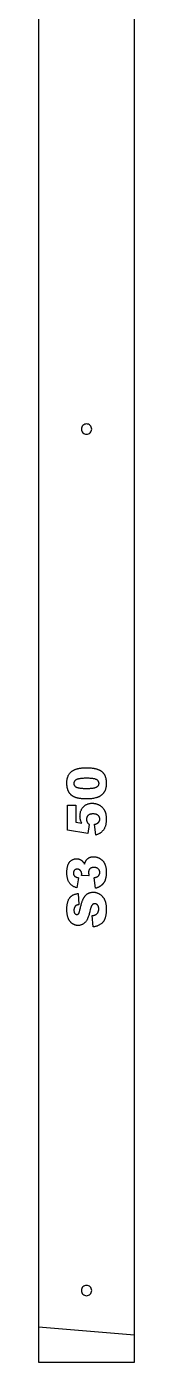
# Model space of a CAD drawing. Extents: x 0 to 3.5, y 0 to 97.
# Drawn here: x 0 to 3.5, y 0 to 48.5 of the extents above; entities that cross this region are included whole.
import ezdxf

# ---------------------------------------------------------------- set-up
doc = ezdxf.new("R2010")
doc.units = 0
doc.layers.add('T3_PROFILE_INSIDE_2', color=18, linetype='CONTINUOUS')
doc.layers.add('T9_COUNTERSINK_0_6', color=18, linetype='CONTINUOUS')

msp = doc.modelspace()

# ---------------------------------------------------------------- linework, layer by layer
at = {"layer": 'T3_PROFILE_INSIDE_2'}
msp.add_lwpolyline([(0, 0), (3.5, 0), (3.5, 97), (0, 97)], close=True, dxfattribs=at)
at = {"layer": 'T9_COUNTERSINK_0_6'}
for points in [[(1.564, 33.888, 0.414214), (1.752, 33.701, 0.414214), (1.939, 33.888, 0.414214), (1.752, 34.076, 0.414214)], [(1.564, 2.607, 0.414214), (1.752, 2.419, 0.414214), (1.939, 2.607, 0.414214), (1.752, 2.794, 0.414214)]]:
    msp.add_lwpolyline(points, format="xyb", close=True, dxfattribs=at)
for points in [[(1.746, 20.457), (1.698, 20.457), (1.651, 20.459), (1.628, 20.46), (1.606, 20.462), (1.584, 20.463), (1.563, 20.465), (1.542, 20.468), (1.522, 20.47), (1.502, 20.473), (1.483, 20.477), (1.464, 20.48), (1.445, 20.484), (1.427, 20.488), (1.41, 20.492), (1.393, 20.497), (1.376, 20.502), (1.36, 20.507), (1.344, 20.512), (1.329, 20.518), (1.314, 20.524), (1.3, 20.53), (1.286, 20.537), (1.273, 20.544), (1.26, 20.551), (1.248, 20.558), (1.236, 20.566), (1.224, 20.574), (1.213, 20.582), (1.203, 20.59), (1.192, 20.599), (1.183, 20.608), (1.173, 20.617), (1.164, 20.627), (1.155, 20.637), (1.147, 20.647), (1.139, 20.658), (1.131, 20.669), (1.123, 20.68), (1.116, 20.691), (1.109, 20.703), (1.102, 20.715), (1.096, 20.727), (1.09, 20.739), (1.084, 20.752), (1.079, 20.765), (1.074, 20.779), (1.069, 20.793), (1.065, 20.807), (1.06, 20.821), (1.057, 20.835), (1.053, 20.85), (1.05, 20.865), (1.047, 20.881), (1.044, 20.897), (1.042, 20.913), (1.04, 20.929), (1.038, 20.946), (1.037, 20.963), (1.036, 20.98), (1.035, 20.997), (1.034, 21.015), (1.034, 21.033), (1.035, 21.067), (1.036, 21.1), (1.038, 21.116), (1.039, 21.131), (1.041, 21.146), (1.043, 21.161), (1.045, 21.175), (1.048, 21.189), (1.051, 21.202), (1.054, 21.215), (1.057, 21.228), (1.061, 21.24), (1.065, 21.252), (1.069, 21.263), (1.078, 21.285), (1.087, 21.306), (1.098, 21.326), (1.109, 21.345), (1.12, 21.363), (1.132, 21.379), (1.145, 21.395), (1.159, 21.41), (1.173, 21.424), (1.187, 21.437), (1.201, 21.449), (1.216, 21.461), (1.23, 21.471), (1.245, 21.482), (1.26, 21.491), (1.275, 21.499), (1.291, 21.507), (1.307, 21.515), (1.324, 21.522), (1.341, 21.529), (1.36, 21.535), (1.378, 21.541), (1.398, 21.547), (1.418, 21.552), (1.437, 21.557), (1.457, 21.561), (1.476, 21.565), (1.496, 21.569), (1.516, 21.572), (1.536, 21.576), (1.556, 21.578), (1.576, 21.581), (1.597, 21.583), (1.617, 21.585), (1.637, 21.587), (1.658, 21.588), (1.679, 21.589), (1.7, 21.59), (1.72, 21.591), (1.741, 21.591), (1.788, 21.59), (1.833, 21.589), (1.876, 21.586), (1.918, 21.583), (1.958, 21.578), (1.977, 21.576), (1.996, 21.573), (2.015, 21.57), (2.033, 21.566), (2.051, 21.563), (2.069, 21.559), (2.086, 21.555), (2.102, 21.55), (2.119, 21.546), (2.135, 21.541), (2.15, 21.536), (2.165, 21.53), (2.18, 21.525), (2.194, 21.519), (2.208, 21.513), (2.222, 21.506), (2.235, 21.5), (2.247, 21.493), (2.26, 21.486), (2.272, 21.478), (2.283, 21.471), (2.294, 21.463), (2.305, 21.455), (2.316, 21.446), (2.326, 21.437), (2.335, 21.428), (2.345, 21.418), (2.354, 21.409), (2.363, 21.398), (2.371, 21.387), (2.379, 21.376), (2.387, 21.365), (2.394, 21.353), (2.401, 21.341), (2.408, 21.329), (2.414, 21.316), (2.42, 21.303), (2.426, 21.289), (2.431, 21.275), (2.436, 21.261), (2.441, 21.246), (2.445, 21.231), (2.449, 21.216), (2.452, 21.2), (2.456, 21.184), (2.459, 21.167), (2.461, 21.151), (2.463, 21.133), (2.465, 21.116), (2.467, 21.098), (2.468, 21.08), (2.469, 21.061), (2.469, 21.042), (2.47, 21.023), (2.469, 21.001), (2.469, 20.98), (2.468, 20.959), (2.466, 20.939), (2.464, 20.92), (2.462, 20.901), (2.459, 20.882), (2.456, 20.864), (2.452, 20.847), (2.448, 20.83), (2.443, 20.814), (2.438, 20.798), (2.433, 20.782), (2.427, 20.768), (2.42, 20.753), (2.414, 20.74), (2.406, 20.726), (2.399, 20.713), (2.391, 20.701), (2.382, 20.688), (2.374, 20.676), (2.364, 20.664), (2.355, 20.653), (2.345, 20.641), (2.334, 20.631), (2.324, 20.62), (2.312, 20.61), (2.301, 20.6), (2.289, 20.59), (2.276, 20.58), (2.263, 20.571), (2.25, 20.563), (2.24, 20.556), (2.23, 20.55), (2.219, 20.545), (2.208, 20.539), (2.196, 20.533), (2.184, 20.528), (2.172, 20.523), (2.159, 20.518), (2.146, 20.513), (2.132, 20.509), (2.103, 20.5), (2.073, 20.492), (2.04, 20.485), (2.006, 20.478), (1.972, 20.472), (1.936, 20.467), (1.9, 20.464), (1.863, 20.46), (1.825, 20.458), (1.786, 20.457)], [(1.747, 20.839), (1.78, 20.839), (1.811, 20.84), (1.841, 20.841), (1.869, 20.842), (1.896, 20.844), (1.922, 20.846), (1.947, 20.848), (1.97, 20.851), (1.992, 20.854), (2.013, 20.857), (2.032, 20.861), (2.05, 20.865), (2.067, 20.87), (2.082, 20.875), (2.097, 20.88), (2.109, 20.886), (2.121, 20.892), (2.132, 20.898), (2.142, 20.905), (2.152, 20.912), (2.16, 20.919), (2.168, 20.927), (2.176, 20.935), (2.182, 20.943), (2.188, 20.952), (2.193, 20.961), (2.197, 20.97), (2.2, 20.98), (2.203, 20.99), (2.205, 21), (2.206, 21.011), (2.206, 21.022), (2.206, 21.029), (2.206, 21.036), (2.205, 21.043), (2.204, 21.05), (2.202, 21.057), (2.201, 21.064), (2.198, 21.07), (2.196, 21.077), (2.193, 21.083), (2.19, 21.089), (2.187, 21.095), (2.183, 21.101), (2.179, 21.107), (2.175, 21.113), (2.17, 21.118), (2.165, 21.124), (2.16, 21.129), (2.154, 21.134), (2.148, 21.139), (2.142, 21.144), (2.135, 21.148), (2.128, 21.153), (2.12, 21.157), (2.112, 21.161), (2.104, 21.165), (2.095, 21.169), (2.076, 21.175), (2.056, 21.182), (2.035, 21.187), (2.023, 21.189), (2.011, 21.192), (1.984, 21.196), (1.954, 21.199), (1.921, 21.202), (1.885, 21.204), (1.846, 21.206), (1.803, 21.207), (1.758, 21.207), (1.724, 21.207), (1.691, 21.207), (1.66, 21.206), (1.631, 21.204), (1.603, 21.203), (1.576, 21.201), (1.55, 21.198), (1.526, 21.196), (1.504, 21.192), (1.483, 21.189), (1.463, 21.185), (1.445, 21.181), (1.428, 21.176), (1.413, 21.171), (1.399, 21.166), (1.386, 21.16), (1.374, 21.154), (1.364, 21.148), (1.354, 21.141), (1.344, 21.134), (1.336, 21.127), (1.328, 21.119), (1.321, 21.11), (1.315, 21.102), (1.309, 21.093), (1.304, 21.084), (1.3, 21.074), (1.297, 21.064), (1.294, 21.053), (1.292, 21.043), (1.291, 21.031), (1.291, 21.02), (1.291, 21.008), (1.292, 20.997), (1.294, 20.986), (1.297, 20.975), (1.3, 20.965), (1.304, 20.956), (1.309, 20.946), (1.315, 20.938), (1.322, 20.929), (1.329, 20.921), (1.337, 20.913), (1.345, 20.906), (1.355, 20.899), (1.365, 20.893), (1.376, 20.887), (1.388, 20.882), (1.401, 20.876), (1.415, 20.872), (1.43, 20.867), (1.447, 20.863), (1.465, 20.859), (1.484, 20.856), (1.504, 20.853), (1.526, 20.85), (1.549, 20.847), (1.574, 20.845), (1.599, 20.843), (1.626, 20.842), (1.655, 20.841), (1.684, 20.84), (1.715, 20.839)], [(1.058, 19.32), (1.058, 20.235), (1.366, 20.235), (1.366, 19.615), (1.574, 19.582), (1.567, 19.598), (1.56, 19.614), (1.553, 19.63), (1.547, 19.646), (1.542, 19.662), (1.537, 19.678), (1.532, 19.693), (1.528, 19.709), (1.525, 19.725), (1.522, 19.741), (1.519, 19.756), (1.517, 19.772), (1.515, 19.787), (1.514, 19.803), (1.514, 19.818), (1.513, 19.834), (1.514, 19.859), (1.515, 19.884), (1.518, 19.909), (1.521, 19.933), (1.526, 19.956), (1.531, 19.979), (1.537, 20.001), (1.545, 20.022), (1.553, 20.043), (1.563, 20.063), (1.573, 20.083), (1.584, 20.102), (1.596, 20.12), (1.61, 20.138), (1.624, 20.155), (1.639, 20.172), (1.655, 20.187), (1.672, 20.202), (1.689, 20.216), (1.706, 20.228), (1.724, 20.24), (1.743, 20.251), (1.762, 20.26), (1.781, 20.269), (1.802, 20.276), (1.822, 20.283), (1.843, 20.289), (1.865, 20.293), (1.887, 20.297), (1.91, 20.299), (1.933, 20.301), (1.956, 20.301), (1.973, 20.301), (1.99, 20.3), (2.006, 20.299), (2.023, 20.297), (2.039, 20.295), (2.056, 20.292), (2.072, 20.289), (2.088, 20.285), (2.104, 20.28), (2.12, 20.275), (2.136, 20.27), (2.152, 20.264), (2.168, 20.257), (2.184, 20.25), (2.199, 20.243), (2.215, 20.235), (2.23, 20.226), (2.245, 20.217), (2.259, 20.208), (2.273, 20.198), (2.287, 20.187), (2.3, 20.177), (2.312, 20.165), (2.324, 20.154), (2.336, 20.142), (2.347, 20.129), (2.358, 20.116), (2.368, 20.103), (2.378, 20.089), (2.387, 20.075), (2.396, 20.06), (2.404, 20.045), (2.412, 20.03), (2.42, 20.013), (2.426, 19.997), (2.433, 19.98), (2.439, 19.962), (2.444, 19.944), (2.449, 19.925), (2.453, 19.905), (2.457, 19.886), (2.46, 19.865), (2.463, 19.844), (2.465, 19.823), (2.467, 19.801), (2.468, 19.778), (2.469, 19.755), (2.47, 19.731), (2.469, 19.698), (2.468, 19.665), (2.466, 19.634), (2.463, 19.604), (2.459, 19.575), (2.455, 19.548), (2.45, 19.521), (2.443, 19.496), (2.437, 19.472), (2.429, 19.449), (2.42, 19.427), (2.411, 19.405), (2.401, 19.385), (2.39, 19.366), (2.378, 19.347), (2.366, 19.329), (2.353, 19.313), (2.339, 19.297), (2.325, 19.282), (2.311, 19.267), (2.296, 19.254), (2.281, 19.241), (2.265, 19.229), (2.249, 19.218), (2.232, 19.208), (2.214, 19.198), (2.195, 19.188), (2.176, 19.179), (2.155, 19.171), (2.133, 19.162), (2.11, 19.155), (2.086, 19.147), (2.043, 19.537), (2.055, 19.539), (2.066, 19.541), (2.077, 19.544), (2.088, 19.547), (2.098, 19.55), (2.107, 19.553), (2.117, 19.557), (2.126, 19.561), (2.135, 19.565), (2.143, 19.57), (2.151, 19.575), (2.159, 19.58), (2.166, 19.585), (2.173, 19.591), (2.18, 19.597), (2.186, 19.604), (2.192, 19.61), (2.197, 19.617), (2.203, 19.624), (2.207, 19.631), (2.212, 19.638), (2.216, 19.645), (2.219, 19.653), (2.223, 19.661), (2.225, 19.668), (2.228, 19.676), (2.23, 19.685), (2.232, 19.693), (2.233, 19.701), (2.234, 19.71), (2.235, 19.719), (2.235, 19.728), (2.234, 19.738), (2.234, 19.747), (2.233, 19.757), (2.231, 19.766), (2.229, 19.775), (2.226, 19.784), (2.223, 19.793), (2.219, 19.801), (2.215, 19.809), (2.211, 19.817), (2.206, 19.825), (2.2, 19.833), (2.194, 19.84), (2.188, 19.847), (2.181, 19.854), (2.174, 19.861), (2.166, 19.867), (2.157, 19.873), (2.149, 19.878), (2.139, 19.884), (2.13, 19.888), (2.119, 19.893), (2.109, 19.897), (2.098, 19.9), (2.086, 19.903), (2.074, 19.906), (2.061, 19.908), (2.048, 19.91), (2.035, 19.911), (2.021, 19.912), (2.006, 19.913), (1.991, 19.913), (1.976, 19.913), (1.961, 19.912), (1.947, 19.911), (1.934, 19.91), (1.92, 19.908), (1.908, 19.906), (1.896, 19.903), (1.884, 19.9), (1.873, 19.896), (1.862, 19.892), (1.852, 19.888), (1.843, 19.883), (1.834, 19.878), (1.825, 19.873), (1.817, 19.867), (1.81, 19.86), (1.803, 19.853), (1.796, 19.846), (1.79, 19.839), (1.784, 19.831), (1.779, 19.824), (1.774, 19.815), (1.77, 19.807), (1.766, 19.798), (1.763, 19.789), (1.76, 19.78), (1.758, 19.771), (1.756, 19.761), (1.754, 19.751), (1.753, 19.741), (1.752, 19.73), (1.752, 19.719), (1.752, 19.705), (1.754, 19.691), (1.756, 19.678), (1.759, 19.664), (1.763, 19.651), (1.767, 19.637), (1.773, 19.624), (1.779, 19.611), (1.785, 19.601), (1.791, 19.591), (1.799, 19.581), (1.807, 19.57), (1.817, 19.56), (1.827, 19.549), (1.839, 19.537), (1.851, 19.526), (1.804, 19.197)], [(1.459, 17.597), (1.394, 17.233), (1.373, 17.239), (1.352, 17.246), (1.332, 17.253), (1.312, 17.261), (1.293, 17.27), (1.275, 17.279), (1.257, 17.289), (1.24, 17.299), (1.224, 17.311), (1.208, 17.323), (1.193, 17.335), (1.179, 17.348), (1.165, 17.362), (1.152, 17.377), (1.139, 17.392), (1.127, 17.408), (1.116, 17.424), (1.105, 17.442), (1.096, 17.46), (1.086, 17.479), (1.078, 17.499), (1.071, 17.52), (1.064, 17.541), (1.057, 17.564), (1.052, 17.587), (1.047, 17.611), (1.043, 17.636), (1.04, 17.662), (1.038, 17.689), (1.036, 17.716), (1.035, 17.744), (1.034, 17.774), (1.035, 17.807), (1.036, 17.839), (1.038, 17.87), (1.041, 17.9), (1.044, 17.929), (1.049, 17.956), (1.054, 17.982), (1.06, 18.008), (1.066, 18.032), (1.074, 18.054), (1.082, 18.076), (1.087, 18.086), (1.091, 18.096), (1.096, 18.106), (1.101, 18.116), (1.106, 18.125), (1.112, 18.134), (1.117, 18.142), (1.123, 18.151), (1.129, 18.159), (1.136, 18.166), (1.148, 18.181), (1.162, 18.195), (1.175, 18.208), (1.189, 18.219), (1.204, 18.23), (1.219, 18.24), (1.234, 18.249), (1.25, 18.257), (1.266, 18.264), (1.283, 18.271), (1.299, 18.276), (1.317, 18.28), (1.335, 18.283), (1.353, 18.286), (1.371, 18.287), (1.39, 18.288), (1.401, 18.287), (1.412, 18.287), (1.423, 18.286), (1.434, 18.285), (1.445, 18.283), (1.455, 18.281), (1.466, 18.278), (1.476, 18.275), (1.486, 18.272), (1.496, 18.268), (1.506, 18.264), (1.516, 18.26), (1.525, 18.255), (1.535, 18.25), (1.544, 18.244), (1.553, 18.238), (1.562, 18.232), (1.571, 18.225), (1.58, 18.218), (1.588, 18.211), (1.597, 18.203), (1.605, 18.194), (1.613, 18.186), (1.621, 18.177), (1.629, 18.167), (1.637, 18.157), (1.645, 18.147), (1.652, 18.136), (1.66, 18.125), (1.667, 18.114), (1.674, 18.102), (1.681, 18.09), (1.686, 18.109), (1.691, 18.128), (1.697, 18.145), (1.702, 18.161), (1.708, 18.176), (1.714, 18.189), (1.721, 18.202), (1.727, 18.213), (1.733, 18.221), (1.738, 18.23), (1.744, 18.238), (1.75, 18.245), (1.757, 18.253), (1.763, 18.26), (1.77, 18.267), (1.777, 18.274), (1.784, 18.281), (1.791, 18.287), (1.799, 18.293), (1.806, 18.299), (1.814, 18.305), (1.822, 18.31), (1.831, 18.315), (1.839, 18.32), (1.848, 18.325), (1.857, 18.329), (1.867, 18.333), (1.876, 18.337), (1.886, 18.341), (1.895, 18.344), (1.906, 18.346), (1.916, 18.349), (1.926, 18.351), (1.937, 18.353), (1.948, 18.355), (1.959, 18.356), (1.97, 18.357), (1.982, 18.358), (1.994, 18.358), (2.006, 18.359), (2.021, 18.358), (2.036, 18.358), (2.051, 18.356), (2.066, 18.355), (2.08, 18.352), (2.095, 18.35), (2.11, 18.346), (2.124, 18.343), (2.139, 18.339), (2.153, 18.334), (2.168, 18.329), (2.182, 18.323), (2.196, 18.317), (2.21, 18.31), (2.224, 18.303), (2.238, 18.295), (2.252, 18.287), (2.265, 18.278), (2.278, 18.269), (2.29, 18.26), (2.303, 18.25), (2.314, 18.24), (2.326, 18.229), (2.337, 18.218), (2.347, 18.206), (2.357, 18.194), (2.367, 18.182), (2.376, 18.169), (2.385, 18.155), (2.394, 18.141), (2.402, 18.127), (2.409, 18.112), (2.417, 18.097), (2.423, 18.081), (2.43, 18.065), (2.436, 18.048), (2.441, 18.031), (2.446, 18.012), (2.45, 17.994), (2.454, 17.974), (2.458, 17.955), (2.461, 17.934), (2.464, 17.913), (2.466, 17.891), (2.467, 17.869), (2.469, 17.846), (2.469, 17.823), (2.47, 17.799), (2.469, 17.776), (2.469, 17.753), (2.468, 17.731), (2.467, 17.709), (2.465, 17.689), (2.463, 17.668), (2.461, 17.649), (2.458, 17.63), (2.455, 17.611), (2.452, 17.594), (2.448, 17.577), (2.444, 17.56), (2.44, 17.544), (2.435, 17.529), (2.43, 17.514), (2.425, 17.5), (2.419, 17.487), (2.413, 17.474), (2.407, 17.461), (2.4, 17.448), (2.393, 17.436), (2.386, 17.424), (2.378, 17.412), (2.37, 17.401), (2.362, 17.39), (2.353, 17.379), (2.344, 17.368), (2.335, 17.358), (2.326, 17.348), (2.316, 17.339), (2.305, 17.33), (2.295, 17.321), (2.284, 17.312), (2.273, 17.303), (2.261, 17.295), (2.249, 17.287), (2.237, 17.28), (2.224, 17.272), (2.211, 17.265), (2.198, 17.258), (2.185, 17.252), (2.171, 17.245), (2.156, 17.239), (2.142, 17.233), (2.127, 17.227), (2.111, 17.222), (2.096, 17.217), (2.079, 17.212), (2.028, 17.597), (2.043, 17.6), (2.056, 17.604), (2.07, 17.607), (2.082, 17.61), (2.094, 17.614), (2.106, 17.618), (2.117, 17.622), (2.127, 17.626), (2.137, 17.631), (2.146, 17.636), (2.155, 17.641), (2.163, 17.646), (2.17, 17.651), (2.177, 17.656), (2.184, 17.662), (2.19, 17.668), (2.195, 17.674), (2.2, 17.68), (2.205, 17.687), (2.209, 17.694), (2.213, 17.7), (2.217, 17.708), (2.221, 17.715), (2.223, 17.722), (2.226, 17.73), (2.228, 17.738), (2.23, 17.746), (2.232, 17.754), (2.233, 17.763), (2.234, 17.772), (2.235, 17.781), (2.235, 17.79), (2.235, 17.799), (2.234, 17.809), (2.233, 17.818), (2.231, 17.827), (2.229, 17.836), (2.227, 17.844), (2.224, 17.853), (2.221, 17.861), (2.217, 17.869), (2.213, 17.877), (2.208, 17.884), (2.203, 17.891), (2.197, 17.899), (2.191, 17.906), (2.185, 17.912), (2.178, 17.919), (2.171, 17.925), (2.163, 17.931), (2.155, 17.936), (2.147, 17.941), (2.139, 17.946), (2.13, 17.95), (2.121, 17.954), (2.112, 17.958), (2.102, 17.961), (2.092, 17.963), (2.082, 17.965), (2.071, 17.967), (2.061, 17.969), (2.05, 17.97), (2.038, 17.97), (2.026, 17.97), (2.015, 17.97), (2.003, 17.97), (1.992, 17.969), (1.981, 17.967), (1.97, 17.966), (1.96, 17.963), (1.95, 17.961), (1.941, 17.958), (1.932, 17.955), (1.923, 17.951), (1.914, 17.947), (1.906, 17.943), (1.898, 17.938), (1.891, 17.932), (1.884, 17.927), (1.877, 17.921), (1.87, 17.914), (1.864, 17.908), (1.859, 17.901), (1.854, 17.894), (1.849, 17.886), (1.845, 17.878), (1.841, 17.87), (1.837, 17.862), (1.834, 17.854), (1.831, 17.845), (1.829, 17.836), (1.827, 17.826), (1.826, 17.817), (1.825, 17.807), (1.824, 17.796), (1.824, 17.786), (1.824, 17.774), (1.825, 17.761), (1.827, 17.747), (1.83, 17.732), (1.833, 17.716), (1.837, 17.699), (1.841, 17.68), (1.847, 17.661), (1.571, 17.681), (1.573, 17.696), (1.575, 17.709), (1.576, 17.721), (1.576, 17.731), (1.576, 17.74), (1.575, 17.749), (1.574, 17.758), (1.573, 17.767), (1.571, 17.776), (1.569, 17.784), (1.567, 17.792), (1.564, 17.8), (1.561, 17.808), (1.557, 17.816), (1.553, 17.823), (1.549, 17.83), (1.544, 17.837), (1.539, 17.844), (1.533, 17.851), (1.528, 17.857), (1.521, 17.863), (1.515, 17.869), (1.509, 17.875), (1.502, 17.879), (1.496, 17.884), (1.489, 17.888), (1.482, 17.892), (1.475, 17.895), (1.468, 17.898), (1.46, 17.901), (1.453, 17.903), (1.445, 17.905), (1.437, 17.906), (1.429, 17.907), (1.421, 17.908), (1.413, 17.908), (1.405, 17.908), (1.398, 17.907), (1.39, 17.907), (1.383, 17.906), (1.376, 17.904), (1.369, 17.903), (1.362, 17.901), (1.356, 17.899), (1.35, 17.896), (1.344, 17.893), (1.338, 17.89), (1.332, 17.887), (1.327, 17.883), (1.322, 17.879), (1.317, 17.875), (1.312, 17.87), (1.307, 17.865), (1.303, 17.86), (1.299, 17.855), (1.295, 17.849), (1.292, 17.844), (1.289, 17.838), (1.286, 17.832), (1.283, 17.825), (1.281, 17.819), (1.279, 17.812), (1.278, 17.805), (1.276, 17.797), (1.275, 17.79), (1.274, 17.782), (1.274, 17.774), (1.274, 17.766), (1.274, 17.758), (1.274, 17.749), (1.275, 17.741), (1.276, 17.733), (1.278, 17.726), (1.28, 17.718), (1.282, 17.711), (1.284, 17.704), (1.287, 17.697), (1.29, 17.691), (1.293, 17.684), (1.297, 17.678), (1.301, 17.672), (1.305, 17.666), (1.31, 17.661), (1.315, 17.655), (1.32, 17.65), (1.326, 17.645), (1.333, 17.64), (1.339, 17.636), (1.347, 17.631), (1.355, 17.627), (1.363, 17.623), (1.372, 17.619), (1.381, 17.616), (1.391, 17.613), (1.401, 17.61), (1.412, 17.607), (1.423, 17.604), (1.435, 17.602)], [(1.987, 15.811), (1.961, 16.219), (1.985, 16.223), (2.008, 16.227), (2.019, 16.23), (2.029, 16.233), (2.039, 16.236), (2.049, 16.239), (2.058, 16.243), (2.067, 16.246), (2.075, 16.25), (2.084, 16.254), (2.091, 16.259), (2.099, 16.263), (2.106, 16.268), (2.113, 16.273), (2.123, 16.281), (2.132, 16.29), (2.141, 16.3), (2.149, 16.31), (2.157, 16.32), (2.164, 16.331), (2.17, 16.342), (2.176, 16.353), (2.181, 16.366), (2.185, 16.378), (2.189, 16.391), (2.192, 16.404), (2.194, 16.418), (2.196, 16.432), (2.197, 16.447), (2.197, 16.462), (2.197, 16.474), (2.196, 16.485), (2.195, 16.495), (2.194, 16.506), (2.193, 16.516), (2.191, 16.525), (2.189, 16.535), (2.186, 16.544), (2.183, 16.552), (2.18, 16.561), (2.177, 16.569), (2.173, 16.576), (2.168, 16.584), (2.164, 16.591), (2.159, 16.597), (2.154, 16.604), (2.148, 16.61), (2.143, 16.616), (2.137, 16.621), (2.131, 16.626), (2.126, 16.63), (2.12, 16.634), (2.113, 16.638), (2.107, 16.641), (2.101, 16.644), (2.095, 16.647), (2.088, 16.649), (2.081, 16.65), (2.075, 16.652), (2.068, 16.653), (2.061, 16.653), (2.054, 16.654), (2.047, 16.653), (2.041, 16.653), (2.034, 16.652), (2.028, 16.651), (2.021, 16.649), (2.015, 16.647), (2.009, 16.645), (2.003, 16.642), (1.997, 16.639), (1.991, 16.635), (1.985, 16.631), (1.979, 16.627), (1.974, 16.622), (1.968, 16.617), (1.963, 16.612), (1.957, 16.606), (1.952, 16.6), (1.947, 16.592), (1.942, 16.584), (1.936, 16.575), (1.931, 16.564), (1.926, 16.553), (1.921, 16.541), (1.916, 16.528), (1.911, 16.513), (1.906, 16.498), (1.901, 16.482), (1.896, 16.465), (1.886, 16.428), (1.877, 16.387), (1.869, 16.352), (1.86, 16.319), (1.852, 16.286), (1.843, 16.256), (1.833, 16.226), (1.823, 16.198), (1.813, 16.171), (1.803, 16.145), (1.792, 16.12), (1.781, 16.097), (1.77, 16.075), (1.758, 16.054), (1.746, 16.035), (1.734, 16.017), (1.721, 16), (1.708, 15.984), (1.695, 15.97), (1.681, 15.956), (1.667, 15.943), (1.652, 15.931), (1.637, 15.92), (1.621, 15.91), (1.605, 15.901), (1.589, 15.893), (1.572, 15.886), (1.554, 15.88), (1.537, 15.875), (1.518, 15.871), (1.499, 15.867), (1.48, 15.865), (1.461, 15.864), (1.44, 15.863), (1.427, 15.863), (1.414, 15.864), (1.401, 15.865), (1.388, 15.867), (1.375, 15.869), (1.362, 15.872), (1.349, 15.875), (1.336, 15.879), (1.324, 15.883), (1.311, 15.887), (1.299, 15.892), (1.287, 15.898), (1.274, 15.904), (1.262, 15.911), (1.25, 15.918), (1.238, 15.925), (1.227, 15.933), (1.215, 15.942), (1.204, 15.951), (1.193, 15.96), (1.183, 15.97), (1.173, 15.98), (1.163, 15.991), (1.153, 16.003), (1.144, 16.015), (1.135, 16.027), (1.127, 16.04), (1.118, 16.053), (1.111, 16.067), (1.103, 16.081), (1.096, 16.096), (1.089, 16.112), (1.082, 16.127), (1.076, 16.144), (1.07, 16.162), (1.065, 16.18), (1.06, 16.198), (1.056, 16.218), (1.052, 16.238), (1.048, 16.259), (1.045, 16.281), (1.042, 16.303), (1.04, 16.326), (1.038, 16.35), (1.036, 16.375), (1.035, 16.4), (1.034, 16.426), (1.034, 16.453), (1.035, 16.486), (1.036, 16.517), (1.038, 16.548), (1.04, 16.578), (1.044, 16.607), (1.048, 16.635), (1.053, 16.661), (1.059, 16.687), (1.066, 16.712), (1.073, 16.736), (1.081, 16.759), (1.09, 16.781), (1.1, 16.802), (1.11, 16.822), (1.121, 16.841), (1.133, 16.859), (1.14, 16.867), (1.146, 16.876), (1.153, 16.884), (1.16, 16.892), (1.167, 16.899), (1.174, 16.907), (1.182, 16.914), (1.19, 16.921), (1.198, 16.928), (1.206, 16.935), (1.215, 16.941), (1.224, 16.947), (1.233, 16.953), (1.242, 16.959), (1.252, 16.965), (1.261, 16.97), (1.282, 16.98), (1.303, 16.989), (1.325, 16.997), (1.347, 17.004), (1.371, 17.011), (1.396, 17.016), (1.421, 17.021), (1.448, 17.025), (1.472, 16.62), (1.46, 16.618), (1.449, 16.616), (1.438, 16.613), (1.428, 16.61), (1.418, 16.607), (1.409, 16.603), (1.399, 16.6), (1.391, 16.595), (1.382, 16.591), (1.374, 16.586), (1.367, 16.582), (1.36, 16.576), (1.353, 16.571), (1.347, 16.565), (1.341, 16.559), (1.335, 16.553), (1.33, 16.546), (1.325, 16.539), (1.321, 16.532), (1.317, 16.524), (1.313, 16.517), (1.309, 16.509), (1.306, 16.5), (1.303, 16.491), (1.301, 16.482), (1.299, 16.473), (1.297, 16.463), (1.295, 16.453), (1.294, 16.443), (1.293, 16.432), (1.293, 16.421), (1.293, 16.41), (1.293, 16.392), (1.295, 16.375), (1.297, 16.359), (1.299, 16.352), (1.301, 16.345), (1.303, 16.338), (1.305, 16.331), (1.308, 16.325), (1.311, 16.319), (1.314, 16.313), (1.317, 16.308), (1.321, 16.302), (1.324, 16.298), (1.333, 16.289), (1.341, 16.281), (1.346, 16.278), (1.35, 16.275), (1.355, 16.272), (1.36, 16.269), (1.364, 16.267), (1.369, 16.265), (1.375, 16.263), (1.38, 16.262), (1.385, 16.261), (1.39, 16.26), (1.396, 16.26), (1.402, 16.26), (1.41, 16.26), (1.418, 16.262), (1.426, 16.264), (1.433, 16.268), (1.44, 16.272), (1.448, 16.277), (1.455, 16.284), (1.461, 16.291), (1.465, 16.295), (1.468, 16.3), (1.471, 16.305), (1.475, 16.311), (1.478, 16.318), (1.481, 16.325), (1.488, 16.342), (1.494, 16.361), (1.5, 16.383), (1.506, 16.408), (1.512, 16.435), (1.528, 16.503), (1.535, 16.535), (1.543, 16.565), (1.55, 16.595), (1.558, 16.623), (1.566, 16.65), (1.573, 16.676), (1.581, 16.701), (1.589, 16.724), (1.596, 16.746), (1.604, 16.767), (1.612, 16.786), (1.62, 16.805), (1.627, 16.822), (1.635, 16.838), (1.643, 16.853), (1.651, 16.867), (1.659, 16.881), (1.668, 16.894), (1.677, 16.907), (1.686, 16.92), (1.695, 16.931), (1.704, 16.943), (1.714, 16.954), (1.724, 16.964), (1.734, 16.974), (1.745, 16.983), (1.755, 16.992), (1.766, 17), (1.777, 17.008), (1.789, 17.015), (1.8, 17.021), (1.812, 17.028), (1.824, 17.034), (1.836, 17.039), (1.848, 17.044), (1.861, 17.048), (1.873, 17.053), (1.886, 17.056), (1.899, 17.06), (1.912, 17.062), (1.925, 17.065), (1.939, 17.067), (1.952, 17.068), (1.966, 17.069), (1.98, 17.07), (1.994, 17.07), (2.011, 17.07), (2.027, 17.069), (2.044, 17.068), (2.06, 17.066), (2.076, 17.063), (2.091, 17.06), (2.107, 17.056), (2.123, 17.052), (2.138, 17.047), (2.153, 17.041), (2.168, 17.035), (2.183, 17.029), (2.197, 17.021), (2.212, 17.014), (2.226, 17.005), (2.24, 16.996), (2.254, 16.987), (2.268, 16.977), (2.281, 16.967), (2.293, 16.956), (2.306, 16.944), (2.317, 16.933), (2.329, 16.92), (2.339, 16.908), (2.35, 16.895), (2.36, 16.881), (2.37, 16.867), (2.379, 16.853), (2.388, 16.838), (2.396, 16.822), (2.404, 16.806), (2.411, 16.79), (2.418, 16.773), (2.425, 16.756), (2.431, 16.738), (2.437, 16.719), (2.442, 16.7), (2.447, 16.681), (2.451, 16.661), (2.455, 16.64), (2.458, 16.619), (2.461, 16.597), (2.464, 16.575), (2.466, 16.552), (2.467, 16.529), (2.469, 16.505), (2.469, 16.481), (2.47, 16.456), (2.469, 16.412), (2.467, 16.371), (2.465, 16.331), (2.463, 16.311), (2.461, 16.292), (2.459, 16.274), (2.456, 16.256), (2.453, 16.238), (2.45, 16.221), (2.447, 16.204), (2.443, 16.188), (2.44, 16.172), (2.435, 16.156), (2.431, 16.141), (2.426, 16.126), (2.421, 16.112), (2.416, 16.098), (2.411, 16.085), (2.405, 16.072), (2.399, 16.059), (2.393, 16.047), (2.386, 16.035), (2.38, 16.024), (2.372, 16.013), (2.365, 16.003), (2.358, 15.993), (2.35, 15.983), (2.342, 15.974), (2.333, 15.965), (2.316, 15.949), (2.298, 15.933), (2.279, 15.918), (2.26, 15.905), (2.241, 15.892), (2.221, 15.88), (2.2, 15.869), (2.178, 15.859), (2.156, 15.849), (2.134, 15.841), (2.111, 15.834), (2.087, 15.827), (2.063, 15.822), (2.038, 15.817), (2.013, 15.814)]]:
    msp.add_lwpolyline(points, close=True, dxfattribs=at)
msp.add_lwpolyline([(0.006, 1.283), (3.498, 1)], dxfattribs=at)

doc.saveas('drawing.dxf')
